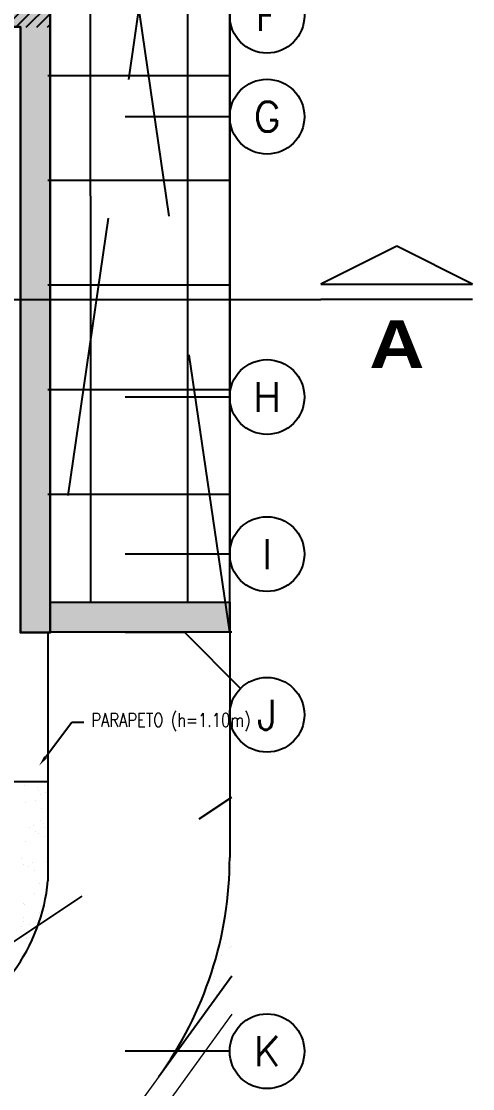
# Model space of a CAD drawing. Header units: millimetres. Extents: x -3 to 53, y -269 to 39.
# Drawn here: x 49.86 to 52.88, y 21.95 to 29.09 of the extents above; entities that cross this region are included whole.
import ezdxf
from ezdxf import colors
from ezdxf.entities.mleader import LeaderData, LeaderLine
from ezdxf.enums import TextEntityAlignment as Align
from ezdxf.math import Vec2, Vec3
from ezdxf.xclip import XClip

# ---------------------------------------------------------------- set-up
doc = ezdxf.new("R2010")
doc.units = ezdxf.units.MM
doc.header["$LTSCALE"] = 15
doc.header["$XCLIPFRAME"] = 2
for name, pattern in [('ACAD_ISO07W100', [3, 0, -3]), ('CENTER', [2, 1.25, -0.25, 0.25, -0.25]), ('HIDDEN2', [0.1875, 0.125, -0.0625]), ('PHANTOM', [63.5, 31.75, -6.35, 6.35, -6.35, 6.35, -6.35]), ('PHANTOM2', [1.25, 0.625, -0.125, 0.125, -0.125, 0.125, -0.125])]:
    doc.linetypes.add(name, pattern=pattern)
doc.layers.get('0').update_dxf_attribs({"color": 250})
for name, color, linetype in [('A-Adoquines', 250, 'Continuous'), ('A-CORTE', 250, 'CENTER'), ('A-EJES', 251, 'PHANTOM'), ('A-EST HATCH', 250, 'Continuous'), ('A-EST PLACAS', 250, 'Continuous'), ('A-MURO BAJO', 251, 'Continuous'), ('A-PROYECCIONES', 250, 'HIDDEN2'), ('A-TEXTO-INDICACIONES', 250, 'Continuous'), ('DLP_VERDE', 250, 'Continuous'), ('MURO CF 60', 250, 'Continuous')]:
    doc.layers.add(name, color=color, linetype=linetype)
doc.layers.add('A-MURO ALTO', color=250, linetype='Continuous', lineweight=20)
doc.layers.add('A-MUROS', color=252, linetype='Continuous', lineweight=30)
doc.styles.add('R160-75', font='', dxfattribs={"height": 0.6})
doc.styles.add('R80', font='ARIALN.TTF', dxfattribs={"height": 2.03})
doc.styles.add('ROMANS', font='romans.shx', dxfattribs={"width": 0.8})
doc.styles.add('TXT_COTAS', font='romans.shx', dxfattribs={"width": 0.8})
doc.styles.get('R160-75').set_extended_font_data('Arial Black', bold=True)

# ---------------------------------------------------------------- blocks, each defined once
blk = doc.blocks.new('A$C9f73720c')
at = {"layer": 'A-Adoquines'}
h = blk.add_hatch(color=256, dxfattribs=at)
h.dxf.hatch_style = 1
edge = h.paths.add_edge_path()
edge.add_arc((53.7536, 133.1449), 1, 126.15669, 162.82599, ccw=False)
edge.add_line((53.1636, 133.9523), (53.6354, 135.4981))
edge.add_line((53.6354, 135.4981), (53.4441, 135.5565))
edge.add_line((53.4441, 135.5565), (52.7982, 133.4402))
h.paths.add_polyline_path([(63.4711, 131.2411), (63.6624, 131.1827), (64.0128, 132.3304), (63.8215, 132.3888)])
h.paths.add_polyline_path([(58.6232, 133.9754), (58.2728, 132.8276), (58.0815, 132.886), (58.4319, 134.0338)])
at = {"elevation": 0}
for points in [[(52.2489, 135.9213), (63.5824, 132.4618)], [(58.5408, 133.7054), (63.739, 132.1186)], [(60.4548, 133.4165), (60.0998, 132.2533)], [(61.1243, 133.2121), (60.7693, 132.049)], [(58.351, 133.0837), (63.5492, 131.497)], [(61.7938, 133.0078), (61.4388, 131.8446)], [(62.4633, 132.8034), (62.1083, 131.6402)], [(63.1328, 132.599), (62.7778, 131.4359)]]:
    blk.add_lwpolyline(points, dxfattribs=at)
blk.add_lwpolyline([(63.8215, 132.3888), (64.0128, 132.3304), (63.6624, 131.1827), (63.4711, 131.2411), (63.8215, 132.3888)])
at = {"layer": 'A-MURO ALTO'}
for p, q in [((62.5554, 136.7709, 0), (70.9624, 125.6333, 0)), ((62.4689, 136.6365, 0), (70.8171, 125.5768, 0)), ((63.8693, 132.3742, 0), (63.8693, 132.3742, 0))]:
    blk.add_line(p, q, dxfattribs=at)
at = {"layer": 'A-MURO BAJO'}
for p, q in [((64.5033, 133.9405, 0), (64.012, 132.3306, 0)), ((64.5041, 133.9403, 0), (64.0128, 132.3304, 0)), ((66.7184, 131.0059, 0), (64.5033, 133.9405, 0)), ((64.0128, 132.3304, 0), (59.4601, 133.7201, 0)), ((64.012, 132.3306, 0), (65.4529, 131.8908, 0)), ((63.6559, 131.1677, 0), (65.2487, 130.6814, 0)), ((64.2182, 129.5845, 0), (64.6123, 130.8757, 0))]:
    blk.add_line(p, q, dxfattribs=at)
for centre, radius, start, end in [((64.723, 129.4997, 0), 2.5, 37.04784, 73.02451), ((64.7953, 129.5694, 0), 1.2009, 36.52876, 67.81554)]:
    blk.add_arc(centre, radius, start, end, dxfattribs=at)
at = {"layer": 'A-PROYECCIONES'}
for p, q in [((56.0406, 134.7634, 0), (63.6563, 131.1675)), ((65.9466, 129.074, 0), (64.5035, 133.9411, 0)), ((64.0128, 132.3305), (55.7787, 133.5891, 0))]:
    blk.add_line(p, q, dxfattribs=at)
at = {"layer": 'DLP_VERDE', "linetype": 'Continuous'}
for p, q in [((64.0965, 132.3063, 0), (64.0965, 132.3063, 0)), ((64.1008, 132.3079, 0), (64.1008, 132.3079, 0)), ((64.6987, 132.1236, 0), (64.6987, 132.1236, 0)), ((65.5008, 131.8834, 0), (65.5008, 131.8834, 0)), ((65.5229, 131.8805, 0), (65.5229, 131.8805, 0)), ((65.9937, 131.6954, 0), (65.9937, 131.6954, 0)), ((66.0282, 131.7269, 0), (66.0282, 131.7269, 0)), ((66.0295, 131.7119, 0), (66.0295, 131.7119, 0)), ((66.0637, 131.6456, 0), (66.0637, 131.6456, 0)), ((66.2236, 131.6526, 0), (66.2236, 131.6526, 0)), ((66.1324, 131.5748, 0), (66.1324, 131.5748, 0)), ((66.1867, 131.5627, 0), (66.1867, 131.5627, 0)), ((66.2028, 131.5509, 0), (66.2028, 131.5509, 0)), ((66.2211, 131.5942, 0), (66.2211, 131.5942, 0)), ((66.2806, 131.5818, 0), (66.2806, 131.5818, 0)), ((66.2502, 131.5044, 0), (66.2502, 131.5044, 0)), ((66.3068, 131.5372, 0), (66.3068, 131.5372, 0)), ((66.3797, 131.43, 0), (66.3797, 131.43, 0)), ((66.3835, 131.4447, 0), (66.3835, 131.4447, 0)), ((66.4367, 131.3632, 0), (66.4367, 131.3632, 0)), ((66.4863, 131.3076, 0), (66.4863, 131.3076, 0)), ((66.5187, 131.2692, 0), (66.5187, 131.2692, 0)), ((66.5189, 131.248, 0), (66.5189, 131.248, 0)), ((66.5892, 131.1705, 0), (66.5892, 131.1705, 0)), ((64.6781, 130.8385), (64.6781, 130.8385)), ((64.7225, 130.8404), (64.7225, 130.8404)), ((64.63, 130.7974), (64.63, 130.7974)), ((64.6521, 130.7945), (64.6521, 130.7945)), ((64.6793, 130.8005), (64.6793, 130.8005)), ((64.7711, 130.7789), (64.7711, 130.7789)), ((64.8751, 130.7652), (64.8751, 130.7652)), ((64.8971, 130.7623), (64.8971, 130.7623)), ((64.5895, 130.7182), (64.5895, 130.7182)), ((64.7075, 130.7618), (64.7075, 130.7618)), ((64.851, 130.7536), (64.851, 130.7536)), ((64.8646, 130.6973), (64.8646, 130.6973)), ((64.909, 130.6993), (64.909, 130.6993)), ((64.926, 130.717), (64.926, 130.717)), ((64.9604, 130.7485), (64.9604, 130.7485)), ((64.9973, 130.7543), (64.9973, 130.7543)), ((65.0161, 130.7466), (65.0161, 130.7466)), ((65.1177, 130.7084), (65.1177, 130.7084)), ((64.7047, 130.6904), (64.7047, 130.6904)), ((64.8723, 130.6678), (64.8723, 130.6678)), ((65.2484, 130.6242), (65.2484, 130.6242)), ((64.9538, 130.6165), (64.9538, 130.6165)), ((65.0511, 130.5562), (65.0511, 130.5562)), ((65.0955, 130.5581), (65.0955, 130.5581)), ((65.1001, 130.6171), (65.1001, 130.6171)), ((65.119, 130.5843), (65.119, 130.5843)), ((65.1534, 130.6158), (65.1534, 130.6158)), ((65.3042, 130.5672), (65.3042, 130.5672)), ((65.4362, 130.5654), (65.4362, 130.5654)), ((65.3464, 130.4831), (65.3464, 130.4831)), ((65.3512, 130.4871), (65.3512, 130.4871)), ((65.4947, 130.4788), (65.4947, 130.4788)), ((65.436, 130.4512), (65.436, 130.4512)), ((65.458, 130.4483), (65.458, 130.4483)), ((65.4907, 130.426), (65.4907, 130.426)), ((65.577, 130.4326), (65.577, 130.4326)), ((65.6292, 130.4327), (65.6292, 130.4327))]:
    blk.add_line(p, q, dxfattribs=at)
at = {"layer": 'DLP_VERDE'}
for p, q in [((64.2229, 129.6001), (64.6123, 130.8757)), ((64.6123, 130.8757), (65.2487, 130.6814))]:
    blk.add_line(p, q, dxfattribs=at)
blk.add_arc((64.7953, 129.5694), 1.2009, 36.52876, 67.81554, dxfattribs=at)
at = {"style": 'R80'}
for height, rotation, p in [(0.09, 0.00902, (39.554, 141.0046, 0)), (0.09, 0.00902, (45.7984, 139.3226, 0)), (0.09, 0.00902, (50.4634, 135.3578, 0)), (0.09, 0.00902, (41.9784, 129.0436, 0)), (0.09, 0.00902, (37.8409, 128.6089, 0)), (0.09, 0.00902, (35.483, 116.3582, 0)), (0.09, 0.00902, (38.5607, 113.6321, 0)), (0.09, 0.00902, (45.1292, 84.3757, 0)), (0.09, 0.00902, (43.9111, 83.9335, 0)), (0.09, 0.00902, (43.1485, 83.401, 0)), (0.09, 0.00902, (28.0067, 80.1071, 0)), (0.09, 0.00902, (44.3753, 79.9046, 0)), (0.09, 0.00902, (55.151, 79.2173, 0)), (0.09, 0.00902, (38.2608, 76.0049)), (0.09, 0.00902, (39.0036, 75.5558)), (0.09, 0.00902, (27.5137, 75.2133, 0)), (0.09, 0.00902, (27.5137, 75.2133, 0)), (0.09, 0.00902, (39.8519, 75.1543)), (0.09, 0.00902, (25.3599, 70.2709, 0)), (0.09, 0.00902, (32.1646, 69.192, 0)), (0.09, 0.00902, (32.1646, 69.192, 0)), (0.09, 0.00902, (26.9947, 68.6392, 0)), (0.09, 0.00902, (59.8504, 67.3859, 0)), (0.09, 0.00902, (24.839, 65.5107, 0)), (0.09, 0.00902, (24.839, 65.5107, 0)), (0.09, 0.00902, (33.5008, 60.261, 0)), (0.09, 0.00902, (33.5008, 60.261, 0)), (0.09, 347.39076, (17.1069, 59.2726, 0)), (0.09, 0.00902, (26.4708, 59.2035, 0)), (0.09, 0.00902, (26.4708, 59.2035, 0)), (0.09, 0.00902, (23.1216, 58.7685, 0)), (0.09, 0.00902, (23.1216, 58.7685, 0)), (0.09, 0.00902, (27.6632, 55.3959, 0)), (0.09, 0.00902, (27.6632, 55.3959, 0)), (0.09, 0.00902, (22.2239, 54.9818, 0)), (0.09, 0.00902, (22.2239, 54.9818, 0)), (0.09, 0.00902, (65.7174, 53.5803, 0)), (0.09, 0.00902, (38.377, 51.7166, 0)), (0.09, 0.00902, (38.377, 51.7166, 0)), (0.09, 0.00902, (21.0294, 51.3767, 0)), (0.09, 0.00902, (21.0294, 51.3767, 0)), (0.09, 0.00902, (29.4091, 50.8876, 0)), (0.09, 0.00902, (29.4091, 50.8876, 0)), (0.09, 0.00902, (22.5184, 48.0808, 0)), (0.09, 0.00902, (22.5184, 48.0808, 0)), (0.09, 0.00902, (32.8305, 47.9478, 0)), (0.09, 0.00902, (38.6414, 47.9238, 0)), (0.09, 1.55763, (45.5013, 47.0033, 0)), (0.09, 1.55763, (45.5013, 47.0033, 0)), (0.09, 1.55763, (42.9613, 45.8781, 0)), (0.09, 0.00902, (31.2252, 43.4352, 0)), (0.09, 0.00902, (31.2252, 43.4352, 0)), (0.09, 0.00902, (24.8291, 43.3056, 0)), (0.09, 0.00902, (24.8291, 43.3056, 0)), (0.09, 0.00902, (28.8684, 42.6092, 0)), (0.09, 0.00902, (28.8684, 42.6092, 0)), (0.09, 0.00902, (46.0815, 42.4048, 0)), (0.09, 0.00902, (19.0307, 42.0559, 0)), (0.09, 0.00902, (19.0307, 42.0559, 0)), (0.09, 0.00902, (70.9067, 41.0329, 0)), (0.09, 0.00902, (22.7765, 38.7407, 0)), (0.09, 0.00902, (22.7765, 38.7407, 0)), (0.09, 0.00902, (17.8952, 37.4624, 0)), (0.09, 0.00902, (17.8952, 37.4624, 0)), (0.09, 0.00902, (25.8226, 33.2142, 0)), (0.09, 0.00902, (21.5027, 31.2754, 0)), (0.1403, 0.00902, (43.0178, 29.8778, 0)), (0.09, 0.00902, (24.3978, 29.2659, 0)), (0.09, 0.00902, (49.7565, 29.0287, 0)), (0.09, 0.00902, (16.51, 28.4123, 0)), (0.09, 0.00902, (16.51, 28.4123, 0)), (0.09, 0.00902, (40.7946, 24.893, 0)), (0.09, 0.00902, (18.1268, 23.6374, 0)), (0.09, 0.00902, (20.346, 20.3291, 0)), (0.09, 0.00902, (38.3365, 19.4632, 0)), (0.09, 0.00902, (18.2869, 15.9828, 0)), (0.09, 0.00902, (36.6694, 12.5977, 0)), (0.09, 337.79984, (24.7536, 11.2334, 0)), (0.09, 0.00902, (33.5928, 10.3508, 0)), (0.09, 337.79984, (21.6109, 10.1247, 0)), (0.09, 337.79984, (16.5605, 9.5998, 0)), (0.09, 337.79984, (29.9414, 8.9534, 0)), (0.09, 337.79984, (31.6402, 7.9561, 0)), (0.09, 337.79984, (26.736, 7.7966, 0)), (0.09, 337.79984, (32.0288, 7.0232, 0)), (0.09, 0.00902, (16.5347, 5.5678, 0)), (0.09, 0.00902, (23.3239, 5.5763, 0)), (0.09, 0.00902, (34.4718, 3.6379, 0))]:
    blk.add_attdef('N.P.T.+0.00', text='', height=height, rotation=rotation, dxfattribs=at).set_placement(p, align=Align.MIDDLE_CENTER)
for p in [(49.9263, 138.2431, 0), (56.6904, 136.252, 0), (60.5336, 135.5237, 0), (42.6322, 135.1839), (46.2516, 126.9171), (35.1548, 97.8545, 0), (31.2618, 93.9445, 0), (17.9393, 86.8861, 0), (34.7444, 85.6148, 0), (35.5048, 81.4636, 0), (34.6534, 76.9929, 0), (59.6668, 73.2509), (40.4113, 65.8421, 0), (43.5611, 65.2125, 0), (64.4681, 61.3857), (43.9111, 51.4927, 0), (32.9744, 51.0828, 0), (48.0327, 50.0735, 0), (69.3242, 50.0814, 0), (52.9599, 39.4701, 0), (74.4159, 35.7467, 0)]:
    blk.add_attdef('N.P.T.+0.00', text='', height=0.2109, dxfattribs=at).set_placement(p, align=Align.MIDDLE_CENTER)
blk = doc.blocks.new('est_P1')
at = {"layer": 'A-EST HATCH'}
h = blk.add_hatch(color=256, dxfattribs=at)
h.dxf.hatch_style = 1
h.paths.add_polyline_path([(-9.144, -13.7899), (-9.144, -7.725), (-10.644, -7.725), (-10.644, -8.475), (-10.794, -8.475), (-10.794, -7.525), (-8.994, -7.525), (-8.994, -8.4), (-7.494, -8.4), (-7.494, -7.9), (-7.344, -7.9), (-7.344, -8.6), (-8.994, -8.6), (-8.994, -13.7899)])
h.paths.add_polyline_path([(-30.244, -3.725), (-28.644, -3.725), (-28.644, -0.625), (-29.844, -0.625), (-29.844, -0.475), (-28.494, -0.475), (-28.494, -3.875), (-30.244, -3.875)])
h.paths.add_polyline_path([(-31.044, -0.475), (-31.194, -0.475), (-31.194, -3.875), (-31.044, -3.875)])
h.paths.add_polyline_path([(-36.544, 0), (-36.844, 0), (-36.844, -0.15), (-36.694, -0.15), (-36.694, -3.225), (-36.544, -3.225)])
h.paths.add_polyline_path([(-33.594, -0.625), (-33.594, -3.725), (-31.994, -3.725), (-31.994, -3.875), (-33.744, -3.875), (-33.744, -0.475), (-32.394, -0.475), (-32.394, -0.625)])
h.paths.add_polyline_path([(-42.844, -0.15), (-43.444, -0.15), (-43.444, 0), (-42.694, 0), (-42.694, -3.4), (-43.844, -3.4), (-43.844, -3.25), (-42.844, -3.25)])
h.paths.add_polyline_path([(-44.644, 0), (-44.644, -3.4), (-44.794, -3.4), (-44.794, 0)])
h.paths.add_polyline_path([(-45.594, -3.25), (-47.194, -3.25), (-47.194, -0.15), (-45.994, -0.15), (-45.994, 0), (-47.344, 0), (-47.344, -3.4), (-45.594, -3.4)])
h.paths.add_polyline_path([(-42.844, -13.7), (-43.444, -13.7), (-43.444, -13.85), (-42.694, -13.85), (-42.694, -10.45), (-43.844, -10.45), (-43.844, -10.6), (-42.844, -10.6)])
h.paths.add_polyline_path([(-44.644, -13.85), (-44.644, -10.45), (-44.794, -10.45), (-44.794, -13.85)])
h.paths.add_polyline_path([(-45.594, -10.6), (-47.194, -10.6), (-47.194, -13.7), (-45.994, -13.7), (-45.994, -13.85), (-47.344, -13.85), (-47.344, -10.45), (-45.594, -10.45)])
h.paths.add_polyline_path([(-39.994, -10.35), (-39.844, -10.35), (-39.844, -13.6999), (-39.694, -13.6999), (-39.694, -13.8499), (-39.994, -13.8499)])
h.paths.add_polyline_path([(-30.244, -10.125), (-28.644, -10.125), (-28.644, -13.225), (-29.844, -13.225), (-29.844, -13.375), (-28.494, -13.375), (-28.494, -9.975), (-30.244, -9.975)])
h.paths.add_polyline_path([(-31.044, -13.375), (-31.194, -13.375), (-31.194, -9.975), (-31.044, -9.975)])
h.paths.add_polyline_path([(-36.544, -13.85), (-36.844, -13.8499), (-36.844, -13.7), (-36.694, -13.7), (-36.694, -10.625), (-36.544, -10.625)])
h.paths.add_polyline_path([(-33.594, -13.225), (-33.594, -10.125), (-31.994, -10.125), (-31.994, -9.975), (-33.744, -9.975), (-33.744, -13.375), (-32.394, -13.375), (-32.394, -13.225)])
h.paths.add_polyline_path([(-17.094, -3.725), (-18.694, -3.725), (-18.694, -0.625), (-17.494, -0.625), (-17.494, -0.475), (-18.844, -0.475), (-18.844, -3.875), (-17.094, -3.875)])
h.paths.add_polyline_path([(-16.294, -0.475), (-16.144, -0.475), (-16.144, -3.875), (-16.294, -3.875)])
h.paths.add_polyline_path([(-10.494, 0), (-10.494, -0.15), (-10.644, -0.15), (-10.644, -3.225), (-10.794, -3.225), (-10.794, 0)])
h.paths.add_polyline_path([(-13.744, -0.625), (-13.744, -3.725), (-15.344, -3.725), (-15.344, -3.875), (-13.594, -3.875), (-13.594, -0.475), (-14.944, -0.475), (-14.944, -0.625)])
h.paths.add_polyline_path([(-8.994, -5.25), (-7.344, -5.25), (-7.344, -5.95), (-7.494, -5.95), (-7.494, -5.45), (-8.994, -5.45), (-8.994, -6.325), (-10.794, -6.325), (-10.794, -5.375), (-10.644, -5.375), (-10.644, -6.125), (-9.144, -6.125), (-9.144, -0.06), (-8.994, -0.06)])
h.paths.add_polyline_path([(-4.494, -0.15), (-3.894, -0.15), (-3.894, 0), (-4.644, 0), (-4.644, -3.4), (-3.494, -3.4), (-3.494, -3.25), (-4.494, -3.25)])
h.paths.add_polyline_path([(-2.694, 0), (-2.694, -3.4), (-2.544, -3.4), (-2.544, 0)])
h.paths.add_polyline_path([(-1.744, -3.25), (-0.144, -3.25), (-0.144, -0.15), (-1.344, -0.15), (-1.344, 0), (0.006, 0), (0.006, -3.4), (-1.744, -3.4)])
h.paths.add_polyline_path([(-2.694, -13.85), (-2.694, -10.4499), (-2.544, -10.4499), (-2.544, -13.85)])
h.paths.add_polyline_path([(-1.744, -10.5999), (-0.144, -10.5999), (-0.144, -13.7), (-1.344, -13.7), (-1.344, -13.85), (0.006, -13.85), (0.006, -10.4499), (-1.744, -10.4499)])
h.paths.add_polyline_path([(-7.344, -10.35), (-7.494, -10.35), (-7.494, -13.6999), (-7.644, -13.6999), (-7.644, -13.8499), (-7.344, -13.85)])
h.paths.add_polyline_path([(-17.094, -10.125), (-18.694, -10.125), (-18.694, -13.225), (-17.494, -13.225), (-17.494, -13.375), (-18.844, -13.375), (-18.844, -9.975), (-17.094, -9.975)])
h.paths.add_polyline_path([(-16.294, -13.375), (-16.144, -13.375), (-16.144, -9.975), (-16.294, -9.975)])
h.paths.add_polyline_path([(-10.794, -13.85), (-10.494, -13.8499), (-10.494, -13.6999), (-10.644, -13.7), (-10.644, -10.625), (-10.794, -10.625)])
h.paths.add_polyline_path([(-13.744, -13.225), (-13.744, -10.125), (-15.344, -10.125), (-15.344, -9.975), (-13.594, -9.975), (-13.594, -13.375), (-14.944, -13.375), (-14.944, -13.225)])
h.paths.add_polyline_path([(-38.344, -7.525), (-36.544, -7.525), (-36.544, -8.475), (-36.694, -8.475), (-36.694, -7.725), (-38.194, -7.725), (-38.194, -13.7899), (-38.344, -13.7899), (-38.344, -8.6), (-39.994, -8.6), (-39.994, -7.9), (-39.844, -7.9), (-39.844, -8.4), (-38.344, -8.4)])
h.paths.add_polyline_path([(-4.644, -13.85), (-4.644, -10.4499), (-3.494, -10.4499), (-3.494, -10.5999), (-4.494, -10.5999), (-4.494, -13.7), (-3.894, -13.7), (-3.894, -13.85)])
h.paths.add_polyline_path([(-1.7407, -5.5), (-1.594, -5.5), (-1.594, -4.3), (-3.744, -4.3), (-3.744, -4.45), (-3.294, -4.45), (-3.294, -6.05), (-3.094, -6.05), (-3.094, -4.45), (-1.744, -4.45), (-1.744, -5.5)], flags=17)
h.paths.add_polyline_path([(-1.7407, -8.3499), (-1.594, -8.3499), (-1.594, -9.5499), (-3.744, -9.5499), (-3.744, -9.3999), (-3.294, -9.4), (-3.294, -7.8), (-3.094, -7.8), (-3.094, -9.4), (-1.744, -9.3999), (-1.744, -8.3499)], flags=17)
h.paths.add_polyline_path([(-7.494, -6.85), (-4.644, -6.85), (-4.644, -4.3), (-4.494, -4.3), (-4.494, -6.85), (-1.744, -6.85), (-1.744, -6.25), (-1.594, -6.25), (-1.594, -6.85), (1.156, -6.85), (1.156, -2.8), (1.356, -2.8), (1.356, -11.05), (1.156, -11.05), (1.156, -7), (-1.594, -7), (-1.594, -7.5999), (-1.744, -7.5999), (-1.744, -7), (-4.494, -7), (-4.494, -9.5499), (-4.644, -9.5499), (-4.644, -7), (-7.494, -7)])
h.paths.add_polyline_path([(-7.344, 0), (-7.344, -3.5), (-7.494, -3.5), (-7.494, -0.15), (-7.644, -0.15), (-7.644, 0)])
h.paths.add_polyline_path([(-38.344, -0.06), (-38.344, -5.25), (-39.994, -5.25), (-39.994, -5.95), (-39.844, -5.95), (-39.844, -5.45), (-38.344, -5.45), (-38.344, -6.325), (-36.544, -6.325), (-36.544, -5.375), (-36.694, -5.375), (-36.694, -6.125), (-38.194, -6.125), (-38.194, -0.06)])
h.paths.add_polyline_path([(-45.744, -6.85), (-48.494, -6.85), (-48.494, -2.8), (-48.694, -2.8), (-48.694, -11.0499), (-48.494, -11.0499), (-48.494, -6.9999), (-45.744, -7), (-45.744, -7.6), (-45.594, -7.6), (-45.594, -7), (-42.844, -7), (-42.844, -9.55), (-42.694, -9.55), (-42.694, -6.9999), (-39.8439, -6.9999), (-39.8439, -6.85), (-42.694, -6.85), (-42.694, -4.3), (-42.844, -4.3), (-42.844, -6.85), (-45.594, -6.85), (-45.594, -6.25), (-45.744, -6.25)])
h.paths.add_polyline_path([(-39.994, 0), (-39.694, 0), (-39.694, -0.15), (-39.844, -0.15), (-39.8439, -3.5), (-39.994, -3.5)])
h.paths.add_polyline_path([(-45.5972, -5.5), (-45.744, -5.5), (-45.744, -4.3), (-43.594, -4.3), (-43.594, -4.45), (-44.044, -4.45), (-44.044, -6.05), (-44.244, -6.05), (-44.244, -4.45), (-45.594, -4.45), (-45.594, -5.5)], flags=17)
h.paths.add_polyline_path([(-45.5972, -8.35), (-45.744, -8.35), (-45.744, -9.55), (-43.594, -9.55), (-43.594, -9.4), (-44.044, -9.4), (-44.044, -7.8), (-44.244, -7.8), (-44.244, -9.4), (-45.594, -9.4), (-45.594, -8.35)], flags=17)
h.paths.add_polyline_path([(-25.344, -6.325), (-25.494, -6.325), (-25.494, -2.625), (-25.344, -2.625)])
h.paths.add_polyline_path([(-21.094, -6.325), (-11.694, -6.325), (-11.694, -6.175), (-15.244, -6.175), (-15.244, -4.775), (-15.444, -4.775), (-15.444, -6.175), (-18.344, -6.175), (-18.344, -4.775), (-18.494, -4.775), (-18.494, -6.175), (-20.894, -6.175), (-20.894, -4.925), (-19.244, -4.925), (-19.244, -4.775), (-21.519, -4.775), (-21.519, -4.925), (-21.094, -4.925)])
h.paths.add_polyline_path([(-21.544, -6.325), (-23.544, -6.325), (-23.544, -6.175), (-21.694, -6.175), (-21.694, -2.775), (-23.544, -2.775), (-23.544, -2.625), (-21.694, -2.625), (-21.694, -0.475), (-20.844, -0.475), (-20.844, -0.625), (-21.544, -0.625)])
h.paths.add_polyline_path([(-26.244, -4.925), (-26.244, -6.325), (-35.644, -6.325), (-35.644, -6.175), (-32.094, -6.175), (-32.094, -4.775), (-31.894, -4.775), (-31.894, -6.175), (-28.994, -6.175), (-28.994, -4.775), (-28.844, -4.775), (-28.844, -6.175), (-26.444, -6.175), (-26.444, -4.925), (-28.094, -4.925), (-28.094, -4.775), (-25.899, -4.7733), (-25.899, -4.9233)])
h.paths.add_polyline_path([(-25.874, -0.6233), (-26.494, -0.625), (-26.494, -0.475), (-25.674, -0.4733), (-25.674, -6.3233), (-25.874, -6.3233)])
h.paths.add_polyline_path([(-25.674, -9.0983), (-25.674, -13.3733), (-26.494, -13.375), (-26.494, -13.225), (-25.874, -13.2233), (-25.874, -9.0983)])
h.paths.add_polyline_path([(-27.644, -9.075), (-27.644, -8.925), (-25.874, -8.9234), (-25.874, -7.6733), (-28.394, -7.675), (-28.394, -9.075), (-28.544, -9.075), (-28.544, -7.675), (-31.894, -7.675), (-31.894, -9.075), (-32.094, -9.075), (-32.094, -7.675), (-35.644, -7.675), (-35.644, -7.525), (-25.674, -7.5234), (-25.674, -9.0733)])
h.paths.add_polyline_path([(-19.694, -9.075), (-19.694, -8.925), (-21.494, -8.925), (-21.494, -7.675), (-18.944, -7.675), (-18.944, -9.075), (-18.794, -9.075), (-18.794, -7.675), (-15.444, -7.675), (-15.444, -9.075), (-15.244, -9.075), (-15.244, -7.675), (-11.694, -7.675), (-11.694, -7.525), (-21.694, -7.525), (-21.694, -9.075)])
h.paths.add_polyline_path([(-22.694, -12.8249), (-25.344, -12.825), (-25.344, -10.175), (-22.994, -10.175), (-22.994, -9.625), (-22.694, -9.625), (-22.694, -9.475), (-23.144, -9.475), (-23.144, -10.025), (-25.344, -10.025), (-25.344, -7.675), (-24.144, -7.675), (-24.144, -7.525), (-25.494, -7.525), (-25.494, -12.975), (-22.694, -12.975)])
h.paths.add_polyline_path([(-21.694, -13.375), (-20.844, -13.375), (-20.844, -13.225), (-21.544, -13.225), (-21.544, -9.1), (-21.694, -9.1)])
at = {"layer": 'A-EST PLACAS', "elevation": 0}
blk.add_lwpolyline([(-7.494, -6.85), (-4.644, -6.85), (-4.644, -4.3), (-4.494, -4.3), (-4.494, -6.85), (-1.744, -6.85), (-1.744, -6.25), (-1.594, -6.25), (-1.594, -6.85), (1.156, -6.85), (1.156, -2.8), (1.356, -2.8), (1.356, -11.05), (1.156, -11.05), (1.156, -7), (-1.594, -7), (-1.594, -7.5999), (-1.744, -7.5999), (-1.744, -7), (-4.494, -7), (-4.494, -9.5499), (-4.644, -9.5499), (-4.644, -7), (-7.494, -7)], close=True, dxfattribs=at)
blk = doc.blocks.new('*U103')
blk.add_line((-5.08, 3), (5.08, 3))
blk.add_lwpolyline([(5.08, 4.016), (-5.08, 4.016), (0, 6.556)], close=True)
at = {"linetype": 'Continuous', "style": 'R160-75'}
blk.add_attdef('A', text='', height=0.3, dxfattribs=at).set_placement((0, 0), align=Align.MIDDLE_CENTER)
blk = doc.blocks.new('Cortes-Elev.')
at = {"layer": 'A-CORTE', "linetype": 'CENTER', "ltscale": 0.5}
blk.add_lwpolyline([(-1.966, 27.2284), (51.8601, 27.2284)], dxfattribs=at)
ref = blk.add_blockref('*U103', (52.3681, 26.9284), dxfattribs=dict(at, xscale=-0.1000000000000001, yscale=0.1000000000000001, zscale=-0.1000000000000001))
ref.add_attrib('A', 'A', dxfattribs={"layer": '0', "linetype": 'Continuous', "extrusion": (0, 0, -1), "height": 0.32, "style": 'R160-75'}).set_placement((-52.3681, 26.9284), align=Align.MIDDLE)
blk = doc.blocks.new('Ejes_Torre G')
at = {"layer": 'A-EJES', "linetype": 'PHANTOM2', "ltscale": 0.5}
blk.add_line((50.9504, 2.8), (51.3236, 2.4268), dxfattribs=at)
for points in [[(51.2504, 6.25), (50.55, 6.25)], [(51.2504, 4.375), (50.55, 4.375)], [(51.2504, 3.325), (50.55, 3.325)], [(50.9504, 2.8), (50.55, 2.8)], [(51.2504, 0), (50.55, 0)]]:
    blk.add_lwpolyline(points, dxfattribs=at)
at = {"layer": 'A-EJES', "linetype": 'Continuous'}
for centre in [(51.5004, 6.925), (51.5004, 6.25), (51.5004, 4.375), (51.5004, 3.325), (51.5004, 2.25), (51.5004, 0)]:
    blk.add_circle(centre, 0.25, dxfattribs=at)
at = {"layer": 'A-EJES', "linetype": 'Continuous', "style": 'ROMANS'}
for s, p in [('F', (51.5004, 6.925)), ('G', (51.5004, 6.25)), ('H', (51.5004, 4.375)), ('I', (51.5004, 3.325)), ('J', (51.5004, 2.25)), ('K', (51.5004, 0))]:
    blk.add_text(s, height=0.2, rotation=0, dxfattribs=at).set_placement(p, align=Align.MIDDLE_CENTER)

msp = doc.modelspace()

# ---------------------------------------------------------------- block references
at = {"linetype": 'ACAD_ISO07W100', "ltscale": 5}
ref = msp.add_blockref('A$C9f73720c', (-94.0043, 47.5864), dxfattribs=dict(at, rotation=286.9770955472961))
XClip(ref).set_block_clipping_path([(53.9739667831, 80.2683385944), (69.3730303047, 130.7085147865), (51.0595701083, 136.2994971771), (35.6605065867, 85.8593209849)])

# ---------------------------------------------------------------- next in the draw order: hatches: boundary and pattern name
at = {"layer": 'MURO CF 60'}
h = msp.add_hatch(dxfattribs=at)
h.set_pattern_fill('_USER', color=256, scale=0.05, angle=45, pattern_type=0)
h.set_pattern_definition([(45, (359.999405, -25.002057), (-0.035355339, 0.035355339), [])])
h.paths.add_polyline_path([(50.0494, 29.1979), (41.3494, 29.1979), (41.3494, 29.0479), (45.1994, 29.0479), (45.1994, 29.0479), (45.3494, 29.0479), (50.0494, 29.0479)])

# ---------------------------------------------------------------- next in the draw order: linework, layer by layer
at = {"layer": 'A-MUROS', "elevation": 0}
msp.add_lwpolyline([(47.1, 29.2), (49.85, 29.2), (49.85, 33.25), (50.05, 33.25), (50.05, 25), (49.85, 25), (49.85, 29.05), (47.1, 29.05)], dxfattribs=at)

# ---------------------------------------------------------------- next in the draw order: block references
msp.add_blockref('est_P1', (48.694, 36.0499, 0))
at = {"layer": 'A-CORTE'}
msp.add_blockref('Cortes-Elev.', (0, 0), dxfattribs=at)
at = {"layer": 'A-MUROS'}
msp.add_blockref('Ejes_Torre G', (0, 22.2), dxfattribs=at)

# ---------------------------------------------------------------- next in the draw order: leaders
at = {"layer": 'A-TEXTO-INDICACIONES'}
ml = msp.add_multileader_mtext('Standard', dxfattribs=at)
ml.set_content('\\pxsm1,t16;PARAPETO (h=1.10m)', color=256, style='TXT_COTAS')
ml.set_leader_properties(color=256)
ml.build(insert=Vec2(0, 0))
ml.multileader.update_dxf_attribs({"dogleg_length": 0.05, "arrow_head_size": 0.07})
ctx = ml.context
ctx.base_point, ctx.char_height, ctx.arrow_head_size, ctx.landing_gap_size, ctx.plane_origin = Vec3(50.2754, 24.3999), 0.09, 0.07, 0.05, Vec3(50.1728, 24.29)
notes = []
notes.append((ctx, [(0, (1, 1, 0), (50.1936, 24.3999), (1, 0), 0.0818, [(0, [(49.976, 24.1104)], 0, [])])]))
ctx.mtext.insert, ctx.mtext.width, ctx.mtext.defined_height, ctx.mtext.flow_direction = Vec3(50.3254, 24.4599), 1.024058, 0.5146, 5
for ctx, leaders in notes:
    for number, flags, end, landing, length, lines in leaders:
        leader = LeaderData()
        leader.index, (leader.has_last_leader_line, leader.has_dogleg_vector, leader.attachment_direction) = number, flags
        leader.last_leader_point, leader.dogleg_vector, leader.dogleg_length = Vec3(end), Vec3(landing), length
        for number, points, colour, breaks in lines:
            line = LeaderLine()
            line.index, line.vertices, line.color, line.breaks = number, Vec3.list(points), colors.encode_raw_color(colour), breaks
            leader.lines.append(line)
        ctx.leaders.append(leader)

doc.saveas('drawing.dxf')
